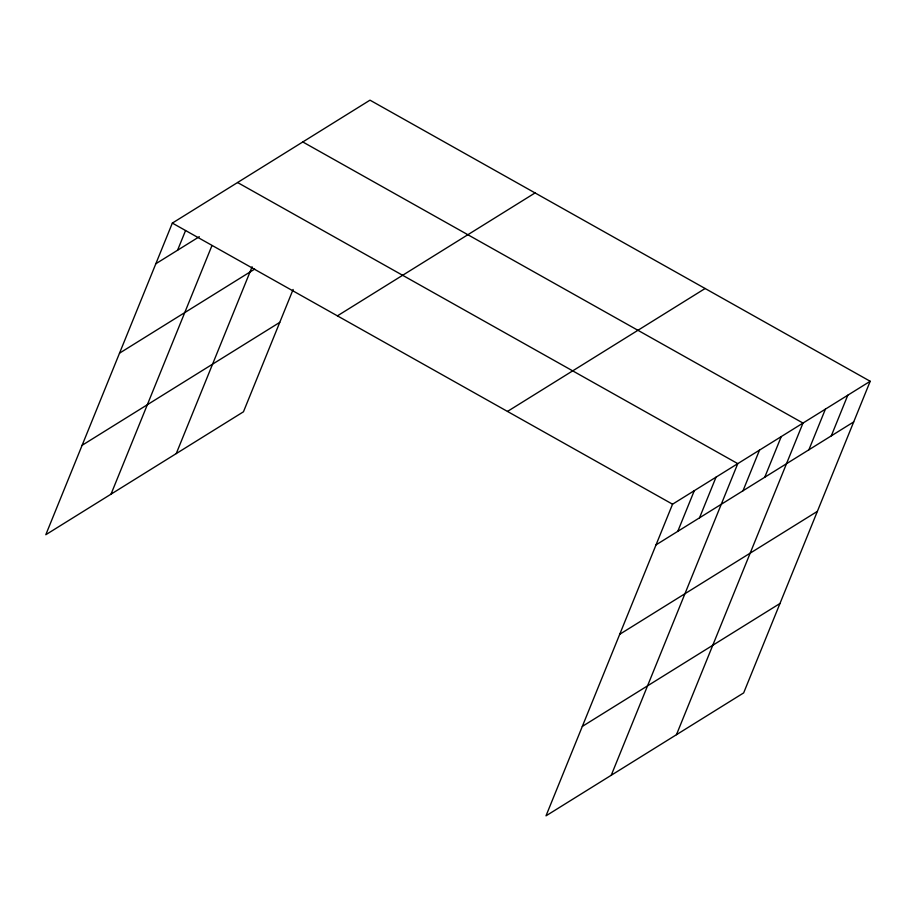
<?xml version="1.0" encoding="UTF-8"?>
<svg xmlns="http://www.w3.org/2000/svg" width="916" height="916" viewBox="0 0 916 916"><rect width="100%" height="100%" fill="white"/><g stroke="black" fill="none" stroke-linecap="round" stroke-linejoin="round"><path stroke-width="1.37" d="M870.2 381.274L672.55 504.201L546.005 815.835L743.655 692.908L870.2 381.274L369.995 100.165L172.345 223.092L45.8 534.726L243.45 411.799L293.12 289.467M177.567 250.228L185.559 230.557M111.019 494.159L211.974 245.545M176.25 453.592L252.106 266.785M677.783 531.337L694.294 490.678M699.526 517.815L716.037 477.156M611.235 775.268L737.769 463.633L237.565 182.524M743.002 490.77L759.513 450.111M764.745 477.259L781.256 436.589M676.455 734.701L803 423.066L302.784 141.957M808.885 449.802L825.396 409.143M831.293 435.867L847.804 395.208M155.834 263.751L199.31 236.706M119.515 353.175L254.682 269.109M82.108 445.302L279.758 322.375M337.409 315.86L535.058 192.933M507.475 411.433L705.125 288.506M656.039 544.86L853.689 421.933M619.731 634.284L817.381 511.357M582.324 726.411L779.974 603.484M172.345 223.092L672.55 504.201"/></g></svg>
